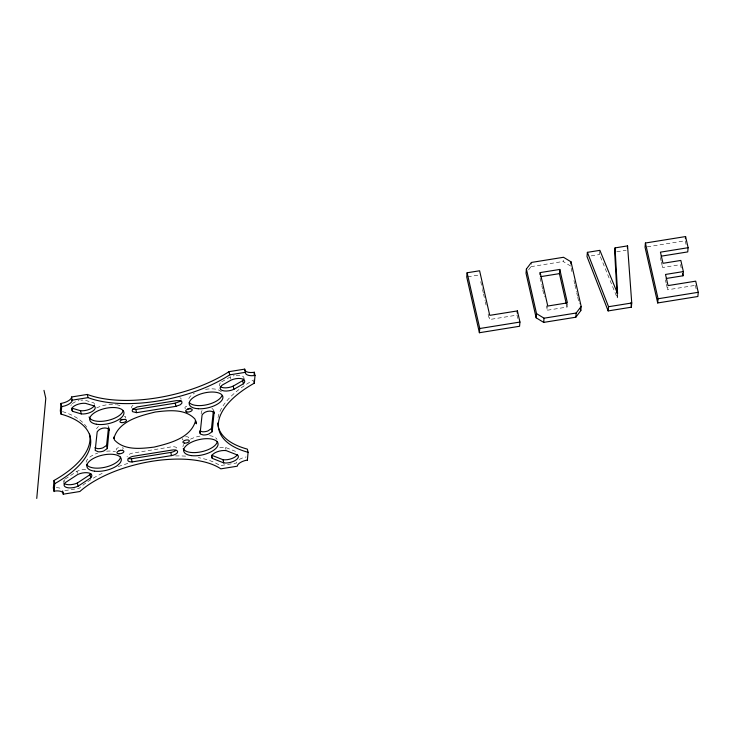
<?xml version="1.0" encoding="UTF-8"?>
<svg xmlns="http://www.w3.org/2000/svg" width="735" height="735" viewBox="0 0 735 735"><rect width="100%" height="100%" fill="white"/><g stroke="black" fill="none" stroke-linecap="round" stroke-linejoin="round"><path stroke-width="0.55" stroke-dasharray="3.67 2.76" d="M517.789 318.457L517.036 315.113L489.363 319.56L489.547 317.465M528.511 269.938L531.01 266.649L531.387 262.45M567.31 303.923L567.025 307.074L547.382 310.234L547.768 306.036M570.663 266.052L563.148 261.476L563.524 257.278M617.602 293.715L617.225 297.914L599.503 254.54L599.788 251.388M681.216 267.981L680.454 264.637L662.602 267.503L662.878 264.352M694.235 285.529L667.665 289.801L667.95 286.65M201.114 414.025L201.629 411.095L203.338 409.597M236.808 462.039L236.569 463.013L220.096 465.659A83.652 37.191 -12.8 0 0 198.376 457.629M96.45 428.707L98.444 426.465M132.998 405.325L132.226 405.986A6.542 2.912 -12.8 0 0 131.583 407.98M65.24 479.009L76.982 471.3A9.482 4.217 -12.8 0 1 86.62 469.536M221.685 381.796L230.358 376.917A9.371 4.171 -12.8 0 1 234.189 375.695M591.17 255.881L599.503 254.54M616.766 251.765L626.137 250.258M647.269 246.859L685.204 240.758L686.224 245.224M467.772 276.81L478.182 275.138M531.01 266.649L563.148 261.476M64.836 490.622L79.132 488.325A83.652 37.191 -12.8 0 1 86.886 482.252M219.765 447.679A9.482 4.217 -12.8 0 1 225.48 447.44L236.964 451.924A9.601 4.272 -12.8 0 1 237.524 452.714M211.919 408.256L213.481 409.937M179.818 397.607L181.233 398.646M107.926 425.547L108.587 426.805M695.338 285.355L696.348 289.81M660.315 257.471L661.077 260.815M661.335 261.936L662.602 267.503M665.386 279.769L666.14 283.113M666.397 284.224L667.665 289.801M571.168 268.275L571.922 271.619M573.952 280.54L574.715 283.885M574.963 284.996L576.488 291.694M576.736 292.806L577.499 296.15M577.747 297.262L579.272 303.95M566.262 303.73L567.025 307.074M540.041 277.904L541.557 284.592M541.814 285.713L542.577 289.057M542.825 290.169L544.35 296.857M546.371 305.778L547.382 310.234M480.745 281.661L482.27 288.35M482.518 289.461L483.281 292.806M483.529 293.926L485.054 300.615M485.302 301.727L486.065 305.071M488.095 313.992L489.363 319.56M230.358 376.917L230.845 379.039M225.48 447.44L225.967 449.563M76.982 471.3L77.46 473.423M64.331 479.597L64.818 481.719M617.033 294.478L617.225 297.914M218.019 417.636A100.86 44.844 -12.8 0 1 253.603 379.986M239.279 459.559A9.941 4.419 -12.8 0 1 246.133 456.968M87.842 481.6A83.652 37.191 -12.8 0 1 104.159 472.403M118.252 466.578A83.652 37.191 -12.8 0 1 129.691 462.903M175.546 455.921A83.652 37.191 -12.8 0 1 186.984 456.224M56.338 487.7A9.941 4.419 -12.8 0 1 61.804 489.051M62.475 411.572A101.779 45.258 -12.8 0 1 86.702 427.237M122.543 447.468A3.556 1.58 -12.8 0 1 122.359 449.462M116.415 450.05A3.556 1.58 -12.8 0 1 117.334 448.148A3.556 1.58 -12.8 0 1 121.165 447.183M176.777 448.019A6.018 2.674 -12.8 0 0 171.264 446.88L131.988 453.201A6.192 2.756 -12.8 0 0 127.054 456.711M185.551 436.829A3.28 1.461 -12.8 0 1 188.482 438.235M183.043 439.778A3.28 1.461 -12.8 0 1 182.344 438.455M86.142 462.251A17.594 7.828 -12.8 0 1 97.7 453.091M106.603 451.18A17.594 7.828 -12.8 0 1 115.469 451.74M182.914 446.687A17.594 7.828 -12.8 0 1 183.759 444.491M190.448 439.19A17.594 7.828 -12.8 0 1 200.012 436.085M209.604 435.671A17.594 7.828 -12.8 0 1 217.018 439.383M185.542 408.642A3.372 1.498 -12.8 0 1 185.395 406.969A3.372 1.498 -12.8 0 1 188.73 405.656M188.803 398.563A17.227 7.662 -12.8 0 1 194.371 393.243M205.561 389.366A17.227 7.662 -12.8 0 1 221.391 391.92M96.579 407.962A17.502 7.782 -12.8 0 1 115.652 404.535M116.562 404.673A17.502 7.782 -12.8 0 1 121.955 406.969M124.261 416.231A3.353 1.488 -12.8 0 1 125.272 418.142M63.44 482.463A9.601 4.272 -12.8 0 1 63.623 480.598M94.512 404.287A9.371 4.171 -12.8 0 0 93.363 402.716L84.727 400.143A9.399 4.18 -12.8 0 0 80.951 400.244M70.909 405.665A9.399 4.18 -12.8 0 1 71.424 404.682M72.342 403.69A9.399 4.18 -12.8 0 1 78.957 400.612M236.201 375.364A9.371 4.171 -12.8 0 1 243.974 377.726M219.636 385.875A9.289 4.134 -12.8 0 1 220.463 382.834"/><path stroke-width="1.1" d="M54.05 491.605L54.767 483.648A101.779 45.258 -12.8 0 0 61.042 414.136L60.316 410.948L60.996 403.396L61.832 403.285A10.483 4.658 -12.8 0 0 71.451 397.846L71.626 396.964L87.309 394.438A97.397 43.31 -12.8 0 0 228.989 371.662L244.727 369.135L244.681 369.806A10.299 4.585 -12.8 0 0 253.116 372.434L254.301 372.232L255.027 375.42L254.328 383.165A100.86 44.844 -12.8 0 0 248.081 452.31L247.373 460.183M244.727 369.135L245.407 372.994A10.299 4.585 -12.8 0 0 253.832 375.613L255.027 375.42M36.75 498.44L45.791 398.315L43.981 390.358M62.631 490.98L63.357 494.159L63.274 493.231A9.941 4.419 -12.8 0 0 54.574 491.072L54.087 491.164L53.361 487.976L54.041 480.46A101.779 45.258 -12.8 0 0 89.569 434.091M61.042 414.136L61.722 406.584L60.996 403.396M254.099 374.446L254.301 372.232M467.111 272.777L466.725 276.985L479.395 332.725L519.562 326.267L519.948 322.059L517.412 310.914L489.74 315.361L479.606 270.774L467.111 272.777L479.771 328.517L479.395 332.725M517.22 313.018L517.412 310.914M526.398 269.028L526.021 273.227L536.155 317.814L543.67 322.389L575.808 317.217L580.788 310.639L581.174 306.44L571.04 261.844L563.524 257.278L531.387 262.45L526.398 269.028L536.532 313.615L536.155 317.814M539.977 274.688L540.17 272.593L559.804 269.433L567.402 302.875L547.768 306.036L540.17 272.593M543.67 322.389L544.047 318.191L536.532 313.615M566.262 303.73L559.427 273.631L559.804 269.433M570.847 263.948L571.04 261.844M575.808 317.217L576.185 313.018L581.174 306.44M615.057 247.897L617.602 293.715L599.889 250.341L587.384 252.344L587.008 256.552L608.148 310.923L631.365 307.193L631.742 302.995L627.561 245.885L615.057 247.897L614.68 252.096L616.968 293.329M608.148 310.923L608.534 306.725L587.384 252.344M627.368 247.989L627.561 245.885M645.413 243.019L645.036 247.217L657.696 302.958L697.873 296.499L698.25 292.3L695.714 281.156L668.041 285.603L665.506 274.449L683.366 271.582L680.83 260.438L662.979 263.305L660.443 252.16L688.116 247.704L685.59 236.56L645.413 243.019L658.073 298.759L657.696 302.958M685.397 238.664L685.59 236.56M666.25 278.473L682.99 275.781L683.366 271.582M688.116 247.704L687.739 251.912L661.169 256.175M107.319 448.561L109.184 429.304C105.785 426.658 99.243 428.156 97.176 431.895L95.192 450.426L98.334 451.823A6.542 2.912 -12.8 0 0 103.699 451.005L107.319 448.561L106.593 445.382L108.468 427.899M200.085 433.567L202.07 415.027C204.137 411.297 210.679 409.799 214.078 412.436L212.213 431.702L208.593 434.137A6.542 2.912 -12.8 0 1 203.227 434.964L200.48 434.091L199.598 431.436M212.213 431.702L211.487 428.514L213.361 411.03M113.861 438.473C118.629 420.999 139.852 415.817 155.342 412.004C168.471 410.433 185.082 408.384 195.005 419.106L196.346 423.81L195.62 420.622C190.852 438.097 169.629 443.279 154.139 447.091C141.01 448.672 124.39 450.711 114.476 439.989L113.677 437.169M106.593 445.382L102.983 447.817A6.542 2.912 -12.8 0 1 97.608 448.644L94.861 447.771M211.487 428.514L207.876 430.949A6.542 2.912 -12.8 0 1 202.502 431.776L199.755 430.903M181.095 400.125L179.459 401.65L175.215 403.157L135.846 409.487L132.612 408.972M63.982 483.262A9.601 4.272 -12.8 0 0 77.359 483.014L90.019 474.663A9.482 4.217 -12.8 0 0 90.782 473.652M90.736 477.842A9.482 4.217 -12.8 0 0 88.953 473A9.482 4.217 -12.8 0 0 77.708 474.488L65.057 482.785A9.601 4.272 -12.8 0 0 66.94 487.571A9.601 4.272 -12.8 0 0 78.085 486.203L90.736 477.842L90.019 474.663M220.353 386.683A9.289 4.134 -12.8 0 0 233.179 386.132L242.66 380.638A9.371 4.171 -12.8 0 0 243.965 378.654M243.377 383.826A9.371 4.171 -12.8 0 0 242.201 378.865A9.371 4.171 -12.8 0 0 231.084 380.096L222.402 384.984A9.289 4.134 -12.8 0 0 222.236 390.487A9.289 4.134 -12.8 0 0 233.895 389.311L243.377 383.826L242.66 380.638M175.941 406.336L180.176 404.829L181.821 403.304L181.949 401.834L180.544 400.796L176.455 400.63L137.169 406.942L132.952 409.174A6.542 2.912 -12.8 0 0 132.686 411.71L136.572 412.666L175.941 406.336L175.215 403.157M53.361 487.976L53.857 487.884M540.877 276.617L559.427 273.631M608.534 306.725L631.742 302.995M658.073 298.759L698.25 292.3M479.771 328.517L519.948 322.059M544.047 318.191L576.185 313.018M71.635 400.263L88.035 397.626A97.397 43.31 -12.8 0 0 229.715 374.85L245.444 372.314M128.166 458.272A6.192 2.756 -12.8 0 0 131.4 458.759L170.768 452.429A6.018 2.674 -12.8 0 0 175.996 450.224M132.116 461.938L171.494 455.608A6.018 2.674 -12.8 0 0 177.631 451.896A6.018 2.674 -12.8 0 0 171.99 450.068L132.713 456.38A6.192 2.756 -12.8 0 0 127.771 459.889A6.192 2.756 -12.8 0 0 132.116 461.938L131.4 458.759M63.155 494.196L79.858 491.513A83.652 37.191 -12.8 0 1 220.822 468.847L237.295 466.192L237.534 465.227A9.941 4.419 -12.8 0 1 246.859 460.156L247.383 460.092M61.722 406.584L62.558 406.464A10.483 4.658 -12.8 0 0 72.177 401.025L71.626 396.964M94.429 405.233A9.371 4.171 -12.8 0 1 80.519 410.727L71.947 408.173L72.673 411.352L81.245 413.915A9.371 4.171 -12.8 0 0 92.426 411.352A9.371 4.171 -12.8 0 0 94.089 405.904L85.453 403.331A9.399 4.18 -12.8 0 0 74.345 405.931A9.399 4.18 -12.8 0 0 72.673 411.352M237.396 454.579A9.601 4.272 -12.8 0 1 223.008 459.724L211.643 455.231L212.369 458.41L223.734 462.903A9.601 4.272 -12.8 0 0 234.952 460.643A9.601 4.272 -12.8 0 0 237.681 455.112L226.205 450.628A9.482 4.217 -12.8 0 0 214.905 452.852A9.482 4.217 -12.8 0 0 212.369 458.41M682.475 273.558L682.99 275.781M580.283 308.415L580.788 310.639M253.841 381.042L254.328 383.165M233.179 386.132L233.895 389.311M248.081 452.31L247.364 449.122A100.86 44.844 -12.8 0 1 217.67 423.029M228.989 371.662L229.715 374.85M213.72 411.003L214.207 413.125M223.008 459.724L223.734 462.903M170.768 452.429L171.494 455.608M135.846 409.487L136.572 412.666M108.826 427.871L109.313 429.993M87.309 394.438L88.035 397.626M80.519 410.727L81.245 413.915M77.359 483.014L78.085 486.203M54.041 480.46L54.767 483.648M631.025 302.627L631.365 307.193M120.88 450.215A3.556 1.58 -12.8 0 1 119.079 450.61M120.577 456.968A17.594 7.828 -12.8 0 1 104.609 467.341A17.594 7.828 -12.8 0 1 86.473 464.272M217.349 441.404A17.594 7.828 -12.8 0 1 201.381 451.786A17.594 7.828 -12.8 0 1 183.245 448.708M190.154 408.155A3.372 1.498 -12.8 0 1 187.701 408.871M221.832 395.88A17.227 7.662 -12.8 0 1 206.177 404.875A17.227 7.662 -12.8 0 1 189.253 402.523M123.094 410.837A17.502 7.782 -12.8 0 1 106.051 420.797A17.502 7.782 -12.8 0 1 89.073 416.947M122.35 419.373A3.353 1.488 -12.8 0 1 120.733 419.437M94.604 471.172A17.594 7.828 -12.8 0 0 121.303 460.147A17.594 7.828 -12.8 0 0 96.34 457.051A17.594 7.828 -12.8 0 0 94.604 471.172M96.34 424.214A17.502 7.782 -12.8 0 0 123.82 414.025A17.502 7.782 -12.8 0 0 100.282 409.873A17.502 7.782 -12.8 0 0 96.34 424.214M198.349 408.752A17.227 7.662 -12.8 0 0 222.907 396.964A17.227 7.662 -12.8 0 0 196.87 395.503A17.227 7.662 -12.8 0 0 198.349 408.752M184.411 443.095A3.28 1.461 -12.8 0 0 189.345 441.009A3.28 1.461 -12.8 0 0 184.641 440.476A3.28 1.461 -12.8 0 0 184.411 443.095M186.855 412.013A3.372 1.498 -12.8 0 0 192.202 410.102A3.372 1.498 -12.8 0 0 187.756 409.23A3.372 1.498 -12.8 0 0 186.855 412.013M121.45 422.616A3.353 1.488 -12.8 0 0 126.503 420.484A3.353 1.488 -12.8 0 0 121.698 419.942A3.353 1.488 -12.8 0 0 121.45 422.616M191.376 455.608A17.594 7.828 -12.8 0 0 218.065 444.592A17.594 7.828 -12.8 0 0 193.112 441.496A17.594 7.828 -12.8 0 0 191.376 455.608M118.941 453.826A3.556 1.58 -12.8 0 0 123.884 451.327A3.556 1.58 -12.8 0 0 118.418 451.134A3.556 1.58 -12.8 0 0 118.941 453.826"/></g></svg>
